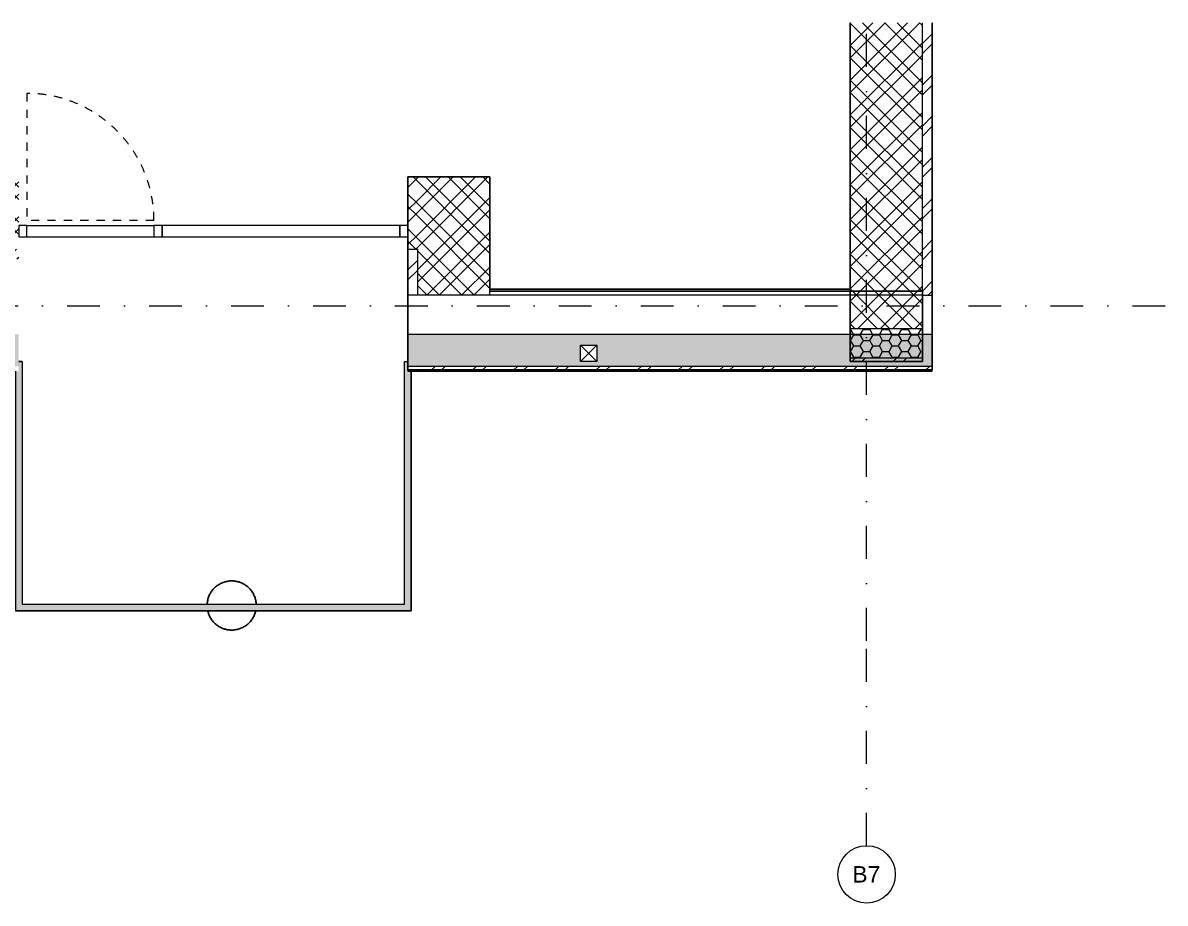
# Model space of a CAD drawing. Header units: millimetres. Extents: x -9163 to 49400, y 40309 to 58543.
# Drawn here: x 15671 to 22643, y 40309 to 45678 of the extents above; entities that cross this region are included whole.
import ezdxf

# ---------------------------------------------------------------- set-up
doc = ezdxf.new("R2010")
doc.units = ezdxf.units.MM
doc.linetypes.add('UDL_2NP_B$0$HA_Dash_2mm-S1mm', pattern=[100, 50, -50])
doc.linetypes.add('UDL_2NP_B$0$HA_DashDot_10mm-S3mm', pattern=[500, 200, -150, 0, -150])
for name, color, linetype, lineweight in [('ABMV_det-koty 10', 140, 'Continuous', 5), ('UDL_2NP_B$0$A-DOOR-____-OTLN', 252, 'Continuous', 9), ('UDL_2NP_B$0$A-FLOR-HRAL-OTLN', 252, 'Continuous', 9), ('UDL_2NP_B$0$A-GENM-____-OTLN', 252, 'Continuous', 9), ('UDL_2NP_B$0$A-GLAZ-CURT-MCUT', 252, 'Continuous', 5), ('UDL_2NP_B$0$A-GLAZ-CURT-OTLN', 252, 'Continuous', 5), ('UDL_2NP_B$0$A-GLAZ-CWMG-MCUT', 252, 'Continuous', 5), ('UDL_2NP_B$0$A-GLAZ-CWMG-OTLN', 252, 'Continuous', 5), ('UDL_2NP_B$0$A-ROOF-____-MCUT', 252, 'Continuous', 25), ('UDL_2NP_B$0$A-ROOF-____-OTLN', 252, 'Continuous', 9), ('UDL_2NP_B$0$A-ROOF-____-PATT', 252, 'Continuous', 25), ('UDL_2NP_B$0$A-WALL-____-MCUT', 252, 'Continuous', 9), ('UDL_2NP_B$0$A-WALL-____-OTLN', 252, 'Continuous', 9), ('UDL_2NP_B$0$A-WALL-____-PATT', 252, 'Continuous', 25), ('UDL_2NP_B$0$I-WALL-____-MCUT', 252, 'Continuous', 25), ('UDL_2NP_B$0$I-WALL-____-OTLN', 252, 'Continuous', 9), ('UDL_2NP_B$0$M-HVAC-DUCT-OTLN', 252, 'Continuous', 9), ('UDL_2NP_B$0$S-GRID-____-IDEN', 252, 'Continuous', 9), ('UDL_2NP_B$0$S-GRID-____-OTLN', 252, 'Continuous', 5)]:
    doc.layers.add(name, color=color, linetype=linetype, lineweight=lineweight)
doc.styles.add('UDL_2NP_B$0$Arial_1', font='arial.ttf', dxfattribs={"height": 100})
pattern_1 = [(45, (0, 0), (-106.066, 106.066), []), (45, (75, 0), (-106.066, 106.066), []), (315, (0, 0), (106.066, 106.066), []), (315, (75, 0), (106.066, 106.066), [])]
pattern_2 = [(0, (0, 0), (58.594, 33.829), [39.062, -78.125]), (120, (0, 0), (-58.593773, 33.829393), [39.063, -78.125]), (60, (0, 0), (0.000227, 67.658393), [0, -78.125, 39.063, 0])]
pattern_3 = [(45, (0, 0), (-125.7236, 125.7236), []), (45, (0, 190.5), (-125.7236, 125.7236), [])]

# ---------------------------------------------------------------- blocks, each defined once
blk = doc.blocks.new('UDL_2NP_B$0$Top Rail Type - Top Rail_Internal_-1473068-UDL_2NP-B')
at = {"layer": 'UDL_2NP_B$0$A-FLOR-HRAL-OTLN'}
for points in [[(15625.7, 42092.7), (15665.7, 42132.7), (15665.7, 43612.7), (15645.7, 43612.7), (15645.7, 43552.7), (15625.7, 43552.7), (15625.7, 42141.3)], [(18040.7, 42092.7), (18040.7, 43552.7), (18020.7, 43552.7), (18020.7, 43612.7), (18000.7, 43612.7), (18000.7, 42132.7)], [(18040.7, 42092.7), (18000.7, 42132.7), (15665.7, 42132.7), (15625.7, 42092.7), (17083.7, 42092.7)]]:
    blk.add_hatch(color=256, dxfattribs=at).paths.add_polyline_path(points)
for p, q in [((15645.7, 43612.7), (15665.7, 43612.7)), ((15665.7, 43612.7), (15665.7, 42132.7)), ((18000.7, 43612.7), (18020.7, 43612.7)), ((18000.7, 42132.7), (18000.7, 43612.7)), ((15625.7, 42092.7), (15625.7, 43552.8)), ((18040.7, 43552.8), (18040.7, 42092.7)), ((15665.7, 42132.7), (18000.7, 42132.7)), ((18040.7, 42092.7), (15625.7, 42092.7))]:
    blk.add_line(p, q, dxfattribs=at)
blk = doc.blocks.new('UDL_2NP_B$0$Top Rail Type - Top Rail_Internal_-V8-UDL_2NP-B')
at = {"layer": 'UDL_2NP_B$0$A-FLOR-HRAL-OTLN'}
for p, q in [((15665.7, 43612.7), (15645.7, 43612.7)), ((15665.7, 43612.7), (15665.7, 42132.7)), ((18000.7, 43612.7), (18020.7, 43612.7)), ((18000.7, 42132.7), (18000.7, 43612.7)), ((15625.7, 43552.8), (15625.7, 42092.7)), ((18040.7, 42092.7), (18040.7, 43552.8)), ((15665.7, 42132.7), (18000.7, 42132.7)), ((15625.7, 42092.7), (18040.7, 42092.7))]:
    blk.add_line(p, q, dxfattribs=at)
blk = doc.blocks.new('UDL_2NP_B$0$Systémový panel - Sklo-1518049-UDL_2NP-B')
at = {"layer": 'UDL_2NP_B$0$A-GLAZ-CURT-MCUT'}
for p, q in [((725, 70), (-725, 70)), ((-725, 70), (-725, 0)), ((725, 0), (725, 70)), ((-725, 0), (725, 0))]:
    blk.add_line(p, q, dxfattribs=at)
blk = doc.blocks.new('UDL_2NP_B$0$Obdélníková příčel - 50x70mm EXT-1516296-UDL_2NP-B')
at = {"layer": 'UDL_2NP_B$0$A-GLAZ-CWMG-MCUT'}
for p, q in [((-50, 0), (0, 0)), ((-50, -70), (-50, 0)), ((0, 0), (0, -70)), ((0, -70), (-50, -70))]:
    blk.add_line(p, q, dxfattribs=at)
blk = doc.blocks.new('UDL_2NP_B$0$Obdélníková příčel - 50x70mm EXT-1518050-UDL_2NP-B')
at = {"layer": 'UDL_2NP_B$0$A-GLAZ-CWMG-MCUT'}
for p, q in [((0, 0), (-50, 0)), ((-50, 0), (-50, -70)), ((0, -70), (0, 0)), ((-50, -70), (0, -70))]:
    blk.add_line(p, q, dxfattribs=at)
blk = doc.blocks.new('UDL_2NP_B$0$ABMV_CW_Single_Swing_Generic - Ex_Glass_SKLOPNE-1553232-UDL_2NP-B')
at = {"layer": 'UDL_2NP_B$0$A-DOOR-____-OTLN', "linetype": 'UDL_2NP_B$0$HA_Dash_2mm-S1mm', "lineweight": 5}
for p in [(-387.5, -30), (387.5, -805)]:
    blk.add_line(p, (387.5, -30), dxfattribs=at)
blk.add_arc((387.5, -30), 775, 180, 270, dxfattribs=at)
blk = doc.blocks.new('UDL_2NP_B$0$Obdélníková příčel - 50x70mm EXT-1514296-UDL_2NP-B')
at = {"layer": 'UDL_2NP_B$0$A-GLAZ-CWMG-OTLN'}
for p, q in [((2970.7, 44442.7), (3745.7, 44442.7)), ((2970.7, 44372.7), (3745.7, 44372.7))]:
    blk.add_line(p, q, dxfattribs=at)
blk = doc.blocks.new('UDL_2NP_B$0$Obdélníková příčel - 50x70mm EXT-1516295-UDL_2NP-B')
at = {"layer": 'UDL_2NP_B$0$A-GLAZ-CWMG-MCUT'}
for p, q in [((-25, 0), (25, 0)), ((-25, -70), (-25, 0)), ((25, 0), (25, -70)), ((25, -70), (-25, -70))]:
    blk.add_line(p, q, dxfattribs=at)
blk = doc.blocks.new('UDL_2NP_B$0$HA_GM_ProductsPlaceholder - LP30 - Venkovní balkonové zábradlí-1646657-UDL_2NP-B')
at = {"layer": 'UDL_2NP_B$0$A-GENM-____-OTLN', "lineweight": 25, "flags": 128}
for points in [[(149.7, 8.3), (149.5, 12), (148.9, 18), (148.1, 23.9), (147, 29.8), (145.7, 35.7), (144.2, 41.5), (142.4, 47.2), (140.4, 52.8), (138.2, 58.4), (135.7, 63.9), (133, 69.3), (130.2, 74.5), (127.1, 79.7), (123.8, 84.7), (120.3, 89.6), (116.6, 94.3), (112.8, 98.9), (108.7, 103.3), (104.5, 107.6), (100.1, 111.7), (95.6, 115.6), (90.9, 119.3), (86, 122.9), (81, 126.2), (75.9, 129.4), (70.7, 132.3), (65.4, 135), (59.9, 137.5), (54.4, 139.8), (48.7, 141.9), (43, 143.7), (37.2, 145.3), (31.4, 146.7), (25.5, 147.8), (19.6, 148.7), (13.6, 149.4), (7.6, 149.8), (1.6, 150), (-4.4, 149.9), (-10.4, 149.6), (-16.3, 149.1), (-22.3, 148.3), (-28.2, 147.3), (-34.1, 146.1), (-39.9, 144.6), (-45.6, 142.9), (-51.3, 140.9), (-56.9, 138.8), (-62.4, 136.4), (-67.8, 133.8), (-73.1, 131), (-78.3, 127.9), (-83.4, 124.7), (-88.3, 121.3), (-93.1, 117.6), (-97.7, 113.8), (-102.2, 109.8), (-106.5, 105.7), (-110.6, 101.3), (-114.6, 96.8), (-118.4, 92.2), (-121.9, 87.3), (-125.3, 82.4), (-128.5, 77.3), (-131.5, 72.1), (-134.3, 66.8), (-136.9, 61.4), (-139.2, 55.9), (-141.3, 50.2), (-143.2, 44.6), (-144.9, 38.8), (-146.3, 33), (-147.5, 27.1), (-148.5, 21.2), (-149.2, 15.2), (-149.7, 9.2), (-149.8, 8.3)], [(-146.6, -31.7), (-145.7, -35.7), (-144.2, -41.5), (-142.4, -47.2), (-140.4, -52.8), (-138.2, -58.4), (-135.7, -63.9), (-133, -69.3), (-130.2, -74.5), (-127.1, -79.7), (-123.8, -84.7), (-120.3, -89.6), (-116.6, -94.3), (-112.8, -98.9), (-108.7, -103.3), (-104.5, -107.6), (-100.1, -111.7), (-95.6, -115.6), (-90.9, -119.3), (-86, -122.9), (-81, -126.2), (-75.9, -129.4), (-70.7, -132.3), (-65.4, -135), (-59.9, -137.5), (-54.4, -139.8), (-48.7, -141.9), (-43, -143.7), (-37.2, -145.3), (-31.4, -146.7), (-25.5, -147.8), (-19.6, -148.7), (-13.6, -149.4), (-7.6, -149.8), (-1.6, -150), (4.4, -149.9), (10.4, -149.6), (16.3, -149.1), (22.3, -148.3), (28.2, -147.3), (34.1, -146.1), (39.9, -144.6), (45.6, -142.9), (51.3, -140.9), (56.9, -138.8), (62.4, -136.4), (67.8, -133.8), (73.1, -131), (78.3, -127.9), (83.4, -124.7), (88.3, -121.3), (93.1, -117.6), (97.7, -113.8), (102.2, -109.8), (106.5, -105.7), (110.6, -101.3), (114.6, -96.8), (118.4, -92.2), (121.9, -87.3), (125.3, -82.4), (128.5, -77.3), (131.5, -72.1), (134.3, -66.8), (136.9, -61.4), (139.2, -55.9), (141.3, -50.2), (143.2, -44.6), (144.9, -38.8), (146.3, -33), (146.6, -31.7)]]:
    blk.add_lwpolyline(points, dxfattribs=at)
blk = doc.blocks.new('UDL_2NP_B$0$Grid - Radius 3_5mm-353793-UDL_2NP-B')
at = {"layer": 'UDL_2NP_B$0$S-GRID-____-IDEN'}
blk.add_circle((0, 0), 3.5, dxfattribs=at)
blk = doc.blocks.new('UDL_2NP_B')
at = {"layer": 'UDL_2NP_B$0$A-ROOF-____-PATT', "lineweight": 5}
h = blk.add_hatch(dxfattribs=at)
h.set_pattern_fill('FP_4', color=256, style=0, pattern_type=2)
h.set_pattern_definition(pattern_2)
h.paths.add_polyline_path([(18020.7, 43582.5), (21220.7, 43582.5), (21220.7, 43777.7), (18020.7, 43777.7)])
h.paths.add_polyline_path([(15645.7, 43582.5), (15645.7, 43777.7), (13020.7, 43777.7), (13020.7, 43582.5), (15190, 43582.5)])
h.paths.add_polyline_path([(9045.7, 43582.5), (9045.7, 43777.7), (5295.7, 43777.7), (5295.7, 43582.5), (7615.3, 43582.5)])
h.paths.add_polyline_path([(1320.7, 43582.5), (1320.7, 43777.7), (-1304.3, 43777.7), (-1304.3, 43582.5), (987.5, 43582.5)])
h.paths.add_polyline_path([(-3746.7, 43582.5), (-3679.3, 43582.5), (-3679.3, 43777.7), (-6879.3, 43777.7), (-6879.3, 43582.5), (-4625.8, 43582.5)])
h.paths.add_polyline_path([(390.7, 43608.8), (390.7, 43708.8), (490.7, 43708.8), (490.7, 43608.8)])
h.paths.add_polyline_path([(19174.2, 43611.8), (19074.2, 43611.8), (19074.2, 43711.8), (19174.2, 43711.8), (19174.2, 43707.3)])
h.paths.add_polyline_path([(14855.7, 43611.8), (14855.7, 43711.8), (14955.7, 43711.8), (14955.7, 43611.8)])
h.paths.add_polyline_path([(6749.2, 43611.8), (6649.2, 43611.8), (6649.2, 43711.8), (6749.2, 43711.8), (6749.2, 43658.1)])
h.paths.add_polyline_path([(-4725.8, 43611.8), (-4725.8, 43711.8), (-4625.8, 43711.8), (-4625.8, 43611.8)])
h = blk.add_hatch(dxfattribs=at)
h.set_pattern_fill('FP_5', color=256, style=0, pattern_type=2)
h.set_pattern_definition(pattern_3)
h.paths.add_polyline_path([(21220.7, 43560.8), (21220.7, 43582.5), (18020.7, 43582.5), (18020.7, 43560.8), (18977.4, 43560.8)])
h.paths.add_polyline_path([(5721.7, 43560.8), (9045.7, 43560.8), (9045.7, 43582.5), (5295.7, 43582.5), (5295.7, 43560.8)])
h.paths.add_polyline_path([(13296.4, 43560.8), (15645.7, 43560.8), (15645.7, 43582.5), (13020.7, 43582.5), (13020.7, 43560.8)])
h.paths.add_polyline_path([(-906.2, 43560.8), (1320.7, 43560.8), (1320.7, 43582.5), (-1304.3, 43582.5), (-1304.3, 43560.8)])
h.paths.add_polyline_path([(-3679.3, 43560.8), (-3679.3, 43582.5), (-6879.3, 43582.5), (-6879.3, 43560.8), (-3746.7, 43560.8)])
at = {"layer": 'UDL_2NP_B$0$A-WALL-____-PATT', "lineweight": 5}
h = blk.add_hatch(dxfattribs=at)
h.set_pattern_fill('FP_5', color=256, style=0, pattern_type=2)
h.set_pattern_definition(pattern_3)
h.paths.add_polyline_path([(21220.7, 44016.4), (21220.7, 45677.7), (21160.7, 45677.7), (21160.7, 44016.4)])
h.paths.add_polyline_path([(21220.7, 46677.7), (21220.7, 48659.5), (21160.7, 48659.5), (21160.7, 46677.7)])
h.paths.add_polyline_path([(21220.7, 49479.5), (21220.7, 51202.7), (21160.7, 51202.7), (21160.7, 49479.5)])
h.paths.add_polyline_path([(21220.7, 51965.4), (21220.7, 53377.7), (21160.7, 53377.7), (21160.7, 51965.4)])
h.paths.add_polyline_path([(21160.7, 54377.7), (21220.7, 54377.7), (21220.7, 56002.7), (21160.7, 56002.7), (21160.7, 55502.7)])
h = blk.add_hatch(dxfattribs=at)
h.set_pattern_fill('FP_1', color=256, style=0, pattern_type=2)
h.set_pattern_definition(pattern_1)
h.paths.add_polyline_path([(21160.7, 43812.7), (21160.7, 45677.7), (20720.7, 45677.7), (20720.7, 43812.7)])
h.paths.add_polyline_path([(21110.7, 46677.7), (21160.7, 46677.7), (21160.7, 48659.5), (20720.7, 48659.5), (20720.7, 46677.7), (21065.7, 46677.7)])
h.paths.add_polyline_path([(20871.1, 49479.5), (21160.7, 49479.5), (21160.7, 51202.7), (20720.7, 51202.7), (20720.7, 49479.5)])
h.paths.add_polyline_path([(21160.7, 51965.4), (21160.7, 53377.7), (20720.7, 53377.7), (20720.7, 51965.4), (20871.1, 51965.4)])
h.paths.add_polyline_path([(21160.7, 54377.7), (21160.7, 55502.7), (20720.7, 55502.7), (20720.7, 54377.7), (21110.7, 54377.7)])
h = blk.add_hatch(dxfattribs=at)
h.set_pattern_fill('FP_1', color=256, style=0, pattern_type=2)
h.set_pattern_definition(pattern_1)
h.paths.add_polyline_path([(15645.7, 44297.7), (15645.7, 44737.7), (15585.7, 44737.7), (15585.7, 44297.7)])
h.paths.add_polyline_path([(18080.7, 44297.7), (18080.7, 44737.7), (18020.7, 44737.7), (18020.7, 44297.7)])
h = blk.add_hatch(dxfattribs=at)
h.set_pattern_fill('FP_1', color=256, style=0, pattern_type=2)
h.set_pattern_definition(pattern_1)
h.paths.add_polyline_path([(18520.7, 44016.4), (18520.7, 44737.7), (18080.7, 44737.7), (18080.7, 44016.4)])
h = blk.add_hatch(dxfattribs=at)
h.set_pattern_fill('FP_5', color=256, style=0, pattern_type=2)
h.set_pattern_definition(pattern_3)
h.paths.add_polyline_path([(15585.7, 44237.7), (15645.7, 44237.7), (15645.7, 44297.7), (15585.7, 44297.7)])
h.paths.add_polyline_path([(18080.7, 44237.7), (18080.7, 44297.7), (18020.7, 44297.7), (18020.7, 44237.7)])
h = blk.add_hatch(dxfattribs=at)
h.set_pattern_fill('FP_5', color=256, style=0, pattern_type=2)
h.set_pattern_definition(pattern_3)
h.paths.add_polyline_path([(18080.7, 44016.4), (18080.7, 44237.7), (18020.7, 44237.7), (18020.7, 44016.4)])
h = blk.add_hatch(dxfattribs=at)
h.set_pattern_fill('FP_4', color=256, style=0, pattern_type=2)
h.set_pattern_definition(pattern_2)
h.paths.add_polyline_path([(21160.7, 43632.7), (21160.7, 43812.7), (20720.7, 43812.7), (20720.7, 43632.7)])
h = blk.add_hatch(dxfattribs=at)
h.set_pattern_fill('FP_5', color=256, style=0, pattern_type=2)
h.set_pattern_definition(pattern_3)
h.paths.add_polyline_path([(21160.7, 43612.7), (21160.7, 43632.7), (20720.7, 43632.7), (20720.7, 43612.7)])
at = {"layer": 'UDL_2NP_B$0$A-ROOF-____-MCUT'}
for p, q in [((18020.7, 44016.4), (18020.7, 43560.8)), ((21160.7, 44040.8), (18520.7, 44040.8)), ((21220.7, 43560.8), (21220.7, 44016.4)), ((18020.7, 43560.8), (21220.7, 43560.8))]:
    blk.add_line(p, q, dxfattribs=at)
at = {"layer": 'UDL_2NP_B$0$A-ROOF-____-MCUT', "lineweight": 9}
for p, q in [((21160.7, 44016.4), (18020.7, 44016.4)), ((21220.7, 43777.7), (18020.7, 43777.7)), ((21220.7, 43582.5), (18020.7, 43582.5))]:
    blk.add_line(p, q, dxfattribs=at)
at = {"layer": 'UDL_2NP_B$0$A-ROOF-____-OTLN'}
for p, q in [((18020.7, 43560.8), (18020.7, 43552.7)), ((18020.7, 43552.7), (21160.7, 43552.7)), ((21220.7, 43552.7), (21220.7, 43560.8))]:
    blk.add_line(p, q, dxfattribs=at)
at = {"layer": 'UDL_2NP_B$0$A-WALL-____-MCUT', "lineweight": 25}
for p, q in [((20720.7, 45677.7), (20720.7, 44052.7)), ((18020.7, 44737.7), (18020.7, 44297.7)), ((18520.7, 44737.7), (18020.7, 44737.7)), ((18520.7, 44052.7), (18520.7, 44737.7)), ((18020.7, 44040.8), (18020.7, 44016.4)), ((20720.7, 44052.7), (18520.7, 44052.7)), ((20720.7, 44040.8), (20720.7, 43612.7)), ((21160.7, 44040.8), (21160.7, 43612.7)), ((21220.7, 44016.4), (21220.7, 44040.8)), ((20720.7, 43612.7), (21160.7, 43612.7))]:
    blk.add_line(p, q, dxfattribs=at)
at = {"layer": 'UDL_2NP_B$0$A-WALL-____-MCUT'}
for p, q in [((21160.7, 44040.8), (21160.7, 45677.7)), ((18020.7, 44297.7), (18080.7, 44297.7)), ((18080.7, 44016.4), (18080.7, 44297.7)), ((18520.7, 44016.4), (18520.7, 44052.7)), ((20720.7, 44040.8), (20720.7, 44052.7)), ((21160.7, 44016.4), (21220.7, 44016.4))]:
    blk.add_line(p, q, dxfattribs=at)
at = {"layer": 'UDL_2NP_B$0$A-WALL-____-OTLN'}
for p, q in [((21160.7, 43812.7), (20720.7, 43812.7)), ((21160.7, 43632.7), (20720.7, 43632.7))]:
    blk.add_line(p, q, dxfattribs=at)
at = {"layer": 'UDL_2NP_B$0$I-WALL-____-MCUT'}
for p, q in [((21220.7, 44040.8), (21220.7, 45677.7)), ((18020.7, 44297.7), (18020.7, 44040.8))]:
    blk.add_line(p, q, dxfattribs=at)
at = {"layer": 'UDL_2NP_B$0$I-WALL-____-OTLN'}
blk.add_line((21160.7, 43552.7), (21220.7, 43552.7), dxfattribs=at)
at = {"layer": 'UDL_2NP_B$0$M-HVAC-DUCT-OTLN', "lineweight": 5}
for p, q in [((19174.2, 43611.8), (19074.2, 43711.8)), ((19174.2, 43711.8), (19074.2, 43611.8)), ((19074.2, 43711.8), (19174.2, 43711.8)), ((19074.2, 43611.8), (19074.2, 43711.8)), ((19174.2, 43711.8), (19174.2, 43611.8)), ((19174.2, 43611.8), (19074.2, 43611.8))]:
    blk.add_line(p, q, dxfattribs=at)
at = {"layer": 'UDL_2NP_B$0$S-GRID-____-OTLN', "linetype": 'UDL_2NP_B$0$HA_DashDot_10mm-S3mm', "lineweight": 9}
for p, q in [((20820.7, 41909.2), (20820.7, 56942.9)), ((-7563.2, 43952.7), (22642.5, 43952.7)), ((20820.7, 40659.2), (20820.7, 41909.2))]:
    blk.add_line(p, q, dxfattribs=at)
at = {"layer": 'UDL_2NP_B$0$A-DOOR-____-OTLN', "rotation": 180}
blk.add_blockref('UDL_2NP_B$0$ABMV_CW_Single_Swing_Generic - Ex_Glass_SKLOPNE-1553232-UDL_2NP-B', (16083.2, 44442.7), dxfattribs=at)
at = {"layer": 'UDL_2NP_B$0$A-FLOR-HRAL-OTLN'}
for name in ['UDL_2NP_B$0$Top Rail Type - Top Rail_Internal_-1473068-UDL_2NP-B', 'UDL_2NP_B$0$Top Rail Type - Top Rail_Internal_-V8-UDL_2NP-B']:
    blk.add_blockref(name, (0, 0), dxfattribs=at)
at = {"layer": 'UDL_2NP_B$0$A-GENM-____-OTLN'}
blk.add_blockref('UDL_2NP_B$0$HA_GM_ProductsPlaceholder - LP30 - Venkovní balkonové zábradlí-1646657-UDL_2NP-B', (16945.2, 42124.4), dxfattribs=at)
at = {"layer": 'UDL_2NP_B$0$A-GLAZ-CURT-OTLN', "rotation": 180}
blk.add_blockref('UDL_2NP_B$0$Systémový panel - Sklo-1518049-UDL_2NP-B', (17245.7, 44442.7), dxfattribs=at)
at = {"layer": 'UDL_2NP_B$0$A-GLAZ-CWMG-OTLN', "extrusion": (0, 0, -1)}
for name, p in [('UDL_2NP_B$0$Obdélníková příčel - 50x70mm EXT-1516296-UDL_2NP-B', (-15645.7, 44442.7)), ('UDL_2NP_B$0$Obdélníková příčel - 50x70mm EXT-1516295-UDL_2NP-B', (-16495.7, 44442.7))]:
    blk.add_blockref(name, p, dxfattribs=at)
at = {"layer": 'UDL_2NP_B$0$A-GLAZ-CWMG-OTLN'}
for name, p in [('UDL_2NP_B$0$Obdélníková příčel - 50x70mm EXT-1514296-UDL_2NP-B', (12725, 0)), ('UDL_2NP_B$0$Obdélníková příčel - 50x70mm EXT-1518050-UDL_2NP-B', (18020.7, 44442.7))]:
    blk.add_blockref(name, p, dxfattribs=at)
at = {"layer": 'UDL_2NP_B$0$S-GRID-____-IDEN', "xscale": 49.99999999999998, "yscale": 49.99999999999998, "zscale": 49.99999999999998}
blk.add_blockref('UDL_2NP_B$0$Grid - Radius 3_5mm-353793-UDL_2NP-B', (20820.7, 40484.2), dxfattribs=at)
at = {"layer": 'UDL_2NP_B$0$S-GRID-____-IDEN', "lineweight": 5, "insert": (20733.3, 40534.9), "char_height": 100, "width": 212.447, "attachment_point": 1, "style": 'UDL_2NP_B$0$Arial_1'}
blk.add_mtext('B7', dxfattribs=at)

msp = doc.modelspace()

# ---------------------------------------------------------------- block references
at = {"layer": 'ABMV_det-koty 10'}
msp.add_blockref('UDL_2NP_B', (0, 0), dxfattribs=at)

doc.saveas('drawing.dxf')
